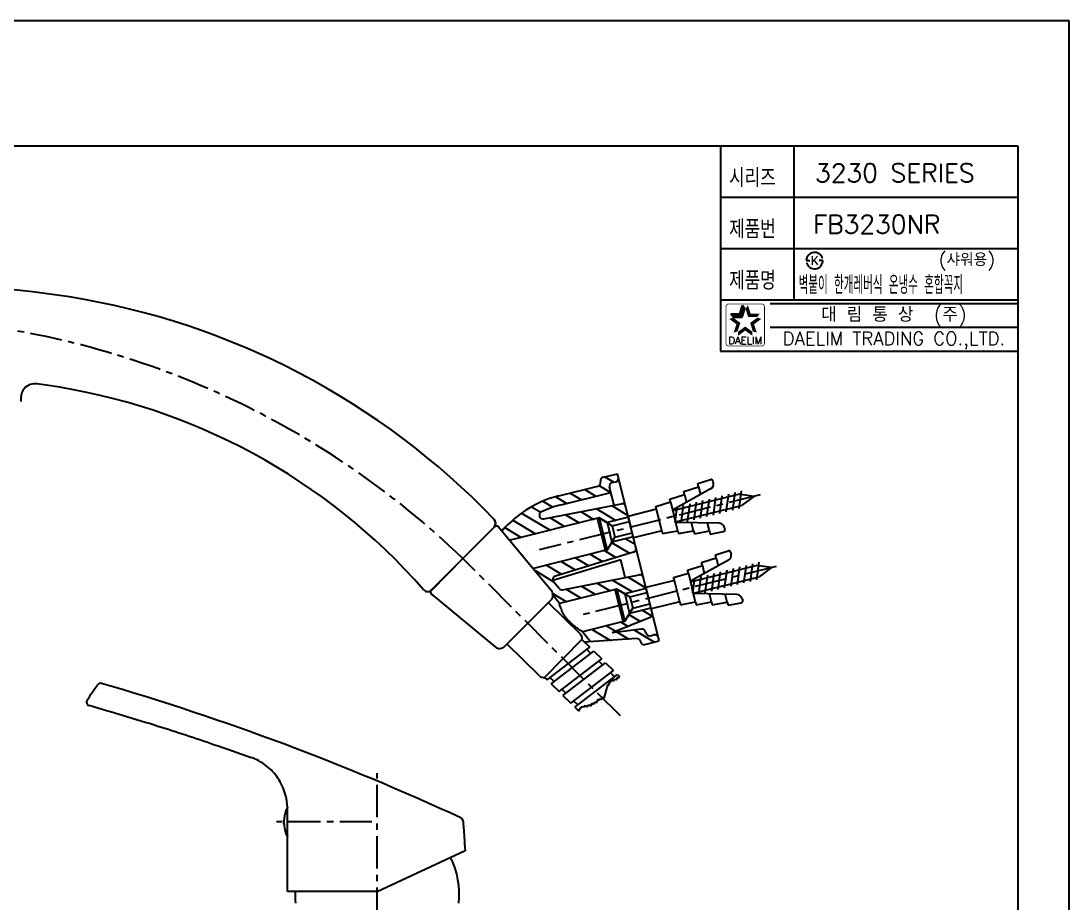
# Model space of a CAD drawing. Extents: x 2371 to 2965, y -825 to -405.
# Drawn here: x 2679.3 to 2965, y -645.4 to -405 of the extents above; entities that cross this region are included whole.
import ezdxf
from ezdxf.enums import TextEntityAlignment as Align

# ---------------------------------------------------------------- set-up
doc = ezdxf.new("R2010")
doc.units = 0
doc.header["$LTSCALE"] = 7
doc.header["$MEASUREMENT"] = 0
doc.header["$PDSIZE"] = -10
doc.linetypes.add('CENTER', pattern=[2, 1.25, -0.25, 0.25, -0.25])
doc.layers.get('0').update_dxf_attribs({"color": 2, "linetype": 'CONTINUOUS'})
for name, color, linetype in [('CL', 1, 'CENTER'), ('D', 2, 'CONTINUOUS'), ('DIM', 2, 'CONTINUOUS'), ('DWG', 7, 'CONTINUOUS'), ('HT', 3, 'CONTINUOUS')]:
    doc.layers.add(name, color=color, linetype=linetype)
doc.styles.add('GHS', font='ROMANS', dxfattribs={"bigfont": 'GHS'})
doc.styles.add('HAN', font='TXT.shx', dxfattribs={"bigfont": 'GHS.shx'})
doc.styles.add('ROMANS', font='romans')

# ---------------------------------------------------------------- blocks, each defined once
blk = doc.blocks.new('KS')
at = {"layer": 'DIM'}
for p, q in [((-2.25, 0), (-1.75, 0)), ((-1.75, 0), (-1.25, 0)), ((1.75, 0), (1.25, 0)), ((2.25, 0), (1.75, 0))]:
    blk.add_line(p, q, dxfattribs=at)
for start, end in [(15, 180), (195, 0)]:
    blk.add_arc((0, 0), 2.25, start, end, dxfattribs=at)
at = {"layer": 'DIM', "style": 'HAN'}
blk.add_text('K', height=2.39, dxfattribs=at).set_placement((0, 0), align=Align.MIDDLE)
blk = doc.blocks.new('BORDER')
for p, q in [((1, 1), (0, 1)), ((1, 0), (1, 1))]:
    blk.add_line(p, q)
blk = doc.blocks.new('양식')
at = {"color": 4}
for p, q in [((1219, 386), (1768, 386)), ((1768, 386), (1768, 11))]:
    blk.add_line(p, q, dxfattribs=at)
at = {"color": 7}
for p, q in [((1687, 386), (1687, 330)), ((1707, 386), (1707, 344)), ((1687, 372), (1768, 372)), ((1687, 358), (1768, 358)), ((1687, 344), (1768, 344)), ((1687, 330), (1768, 330))]:
    blk.add_line(p, q, dxfattribs=at)
at = {"color": 2, "linetype": 'Continuous'}
for p, q in [((1700.5, 343), (1768, 343)), ((1700.5, 336.5), (1768, 336.5))]:
    blk.add_line(p, q, dxfattribs=at)
at = {"color": 2}
for p, q in [((1689.81, 340.18), (1692.24, 340.18)), ((1690.48, 339.27), (1689.81, 340.18)), ((1692.24, 340.18), (1692.99, 342.49)), ((1692.9, 339.27), (1693.65, 341.57)), ((1693.65, 341.57), (1692.99, 342.49)), ((1690.48, 339.27), (1692.9, 339.27))]:
    blk.add_line(p, q, dxfattribs=at)
at = {"color": 2, "linetype": 'Continuous', "const_width": 0.2}
for points in [[(1688.48, 342.13, -0.414214), (1689.23, 342.88)], [(1689.23, 342.88), (1698.23, 342.88, -0.414214), (1698.98, 342.13, 0.043396)], [(1688.48, 332.13), (1688.48, 342.13, -1)], [(1698.98, 342.13), (1698.98, 332.13, -0.414214), (1698.23, 331.38)], [(1698.23, 331.38), (1689.48, 331.38, -0.414214), (1688.48, 332.13, 0.672398)]]:
    blk.add_lwpolyline(points, format="xyb", dxfattribs=at)
at = {"color": 2}
for points in [[(1689.81, 340.18), (1690.48, 339.27), (1692.24, 340.18), (1692.9, 339.27)], [(1692.24, 340.18), (1692.9, 339.27), (1692.99, 342.49), (1693.65, 341.57)], [(1694.47, 342.49), (1693.8, 341.57), (1695.22, 340.18), (1694.55, 339.27)], [(1695.22, 340.18), (1694.55, 339.27), (1697.64, 340.18), (1696.98, 339.27)], [(1691.32, 337.35), (1692.4, 337.7), (1689.36, 338.78), (1690.43, 339.13)], [(1690.57, 335.05), (1691.65, 335.4), (1691.32, 337.35), (1692.4, 337.7)], [(1698.1, 338.78), (1697.02, 339.13), (1696.14, 337.35), (1695.06, 337.7)], [(1696.14, 337.35), (1695.06, 337.7), (1696.89, 335.05), (1695.81, 335.4)], [(1693.73, 335.6), (1693.73, 336.73), (1691.77, 334.18), (1691.77, 335.31)], [(1695.69, 334.18), (1695.69, 335.31), (1693.73, 335.6), (1693.73, 336.73)]]:
    blk.add_solid(points, dxfattribs=at)
at = {"xscale": 594, "yscale": 420, "zscale": 594}
blk.add_blockref('BORDER', (1188, 0), dxfattribs=at)
at = {"layer": 'DIM', "color": 4}
blk.add_blockref('KS', (1712.63, 354.68), dxfattribs=at)
at = {"color": 7, "linetype": 'Continuous'}
for s, height, style, p in [('대 림 통 상  (주)', 4, 'GHS', (1734.26, 339.7)), ('DAELIM TRADING CO.,LTD.', 3.6, 'ROMANS', (1734.26, 332.93))]:
    blk.add_text(s, height=height, dxfattribs=dict(at, style=style)).set_placement(p, align=Align.MIDDLE)
at = {"color": 2, "linetype": 'Continuous', "style": 'ROMANS'}
blk.add_text('DAELIM', height=2, dxfattribs=at).set_placement((1693.73, 331.93), align=Align.CENTER)
at = {"layer": 'DIM', "style": 'GHS', "width": 0.8}
for s, p in [('시리즈', (1689.34, 374.73)), ('제품번', (1689.34, 360.73)), ('제품명', (1689.34, 346.73))]:
    blk.add_text(s, height=5, dxfattribs=at).set_placement(p)
blk = doc.blocks.new('S')
at = {"layer": 'DWG', "color": 2}
for p, q in [((5587.98, 3274.17), (5592.17, 3274.41)), ((5587.98, 3273.36), (5587.98, 3274.17)), ((5592.17, 3275.28), (5596.35, 3275.51)), ((5592.17, 3274.41), (5592.17, 3275.28)), ((5592.17, 3274.41), (5592.17, 3272.19)), ((5596.35, 3276.4), (5600.01, 3276.61)), ((5596.35, 3275.51), (5596.35, 3276.4)), ((5596.35, 3275.51), (5596.35, 3273.32)), ((5600.54, 3276.11), (5600.54, 3275.6)), ((5568.04, 3273.82), (5567.54, 3273.82)), ((5567.54, 3264.82), (5567.54, 3273.82)), ((5568.04, 3273.82), (5568.04, 3269.32)), ((5568.04, 3273.82), (5570.94, 3270.92)), ((5583.79, 3272.32), (5575.79, 3272.32)), ((5575.79, 3272.32), (5575.79, 3269.32)), ((5583.79, 3273.12), (5587.98, 3273.36)), ((5583.79, 3272.32), (5583.79, 3273.12)), ((5583.79, 3266.32), (5583.79, 3272.32)), ((5587.82, 3267.72), (5589.37, 3271.57)), ((5599.43, 3274.15), (5587.98, 3271.06)), ((5587.98, 3273.36), (5587.98, 3269.32)), ((5589.37, 3267.07), (5591.18, 3271.57)), ((5591.18, 3267.07), (5592.99, 3271.57)), ((5592.99, 3267.07), (5594.8, 3271.57)), ((5594.8, 3267.07), (5596.61, 3271.57)), ((5596.61, 3267.07), (5598.42, 3271.57)), ((5598.42, 3267.07), (5600.23, 3271.57)), ((5600.23, 3267.07), (5602.04, 3271.57)), ((5602.04, 3267.07), (5603.85, 3271.57)), ((5603.85, 3267.07), (5605.66, 3271.57)), ((5605.66, 3267.07), (5607.47, 3271.57)), ((5568.04, 3264.82), (5568.04, 3269.32)), ((5570.94, 3270.92), (5575.79, 3270.92)), ((5570.94, 3270.92), (5570.94, 3267.72)), ((5575.79, 3266.32), (5575.79, 3269.32)), ((5587.98, 3270.92), (5606.46, 3270.92)), ((5587.98, 3265.28), (5587.98, 3269.32)), ((5610.33, 3269.33), (5606.46, 3270.92)), ((5610.33, 3269.33), (5606.47, 3267.72)), ((5568.04, 3264.82), (5570.94, 3267.72)), ((5570.94, 3267.72), (5575.79, 3267.72)), ((5583.79, 3266.32), (5575.79, 3266.32)), ((5583.79, 3266.32), (5583.79, 3265.52)), ((5587.98, 3267.72), (5606.46, 3267.72)), ((5599.43, 3264.49), (5587.98, 3267.59)), ((5592.17, 3264.23), (5592.17, 3266.45)), ((5567.54, 3264.82), (5568.04, 3264.82)), ((5583.79, 3265.52), (5587.98, 3265.28)), ((5587.98, 3265.28), (5587.98, 3264.47)), ((5587.98, 3264.47), (5592.17, 3264.23)), ((5592.17, 3264.23), (5592.17, 3263.37)), ((5592.17, 3263.37), (5596.35, 3263.13)), ((5596.35, 3263.13), (5596.35, 3265.32)), ((5596.35, 3263.13), (5596.35, 3262.24)), ((5600.54, 3263.04), (5600.54, 3262.53)), ((5596.35, 3262.24), (5600.01, 3262.03))]:
    blk.add_line(p, q, dxfattribs=at)
for centre, radius, start, end in [((5599.04, 3275.6), 1.5, 285.1209, 0.0005), ((5600.04, 3276.11), 0.5, 0.0005, 93.2254), ((5599.04, 3263.04), 1.5, 0.0005, 74.8801), ((5600.04, 3262.53), 0.5, 266.7756, 0.0005)]:
    blk.add_arc(centre, radius, start, end, dxfattribs=at)

msp = doc.modelspace()

# ---------------------------------------------------------------- linework, layer by layer
at = {"layer": 'CL'}
for p, q in [((2880.8, -534.16), (2820.54, -549.19)), ((2842.69, -594.44), (2799.77, -551.52)), ((2885.19, -553.68), (2832.25, -566.88)), ((2776.4, -747.98), (2776.4, -610.01)), ((2774.95, -623.32), (2748.95, -623.32))]:
    msp.add_line(p, q, dxfattribs=at)
msp.add_arc((2636.76, -720.79), 235, 46.0803, 84.5019, dxfattribs=at)
at = {"layer": 'D'}
msp.add_lwpolyline([(2842.41, -583.63), (2842.28, -584.07), (2841.92, -583.96), (2841.87, -584.14), (2841.69, -584.09), (2841.54, -584.62), (2841.01, -584.46), (2840.9, -584.82), (2840.55, -584.71), (2840.49, -584.89), (2840.14, -584.79), (2840.04, -585.14), (2839.86, -585.09), (2839.7, -585.62), (2839.52, -585.57), (2839.37, -586.1), (2839.19, -586.05), (2838.15, -589.59), (2837.61, -589.44), (2837.46, -589.97), (2836.93, -589.81), (2836.82, -590.17), (2836.47, -590.06), (2836.26, -590.77), (2835.9, -590.67), (2835.85, -590.84), (2835.67, -590.79), (2835.57, -591.15), (2835.21, -591.04), (2835.16, -591.22), (2834.81, -591.11), (2834.65, -591.65), (2834.12, -591.49), (2834.07, -591.67), (2833.71, -591.56), (2833.61, -591.92), (2832.9, -591.71), (2832.79, -592.06), (2832.26, -591.91), (2832.21, -592.08), (2832.03, -592.03), (2831.98, -592.21), (2831.8, -592.16), (2831.7, -592.51), (2831.52, -592.46), (2831.36, -592.99), (2831.2, -592.94)], dxfattribs=at)
for p in [(2809.43, -542.9), (2791.19, -561.22), (2791.6, -561.52)]:
    msp.add_point(p, dxfattribs=at)
at = {"layer": 'DWG'}
for p, q in [((2686.16, -504.27), (2683.58, -503.91)), ((2679.3, -507.62), (2679.3, -508.75)), ((2838.03, -529.37), (2841.91, -528.4)), ((2853.28, -574), (2841.91, -528.4)), ((2840.45, -530.82), (2841.42, -530.58)), ((2825.94, -534.44), (2836.57, -531.79)), ((2826.54, -536.87), (2840.09, -533.49)), ((2840.96, -536.98), (2839.73, -532.03)), ((2821.8, -540.7), (2843.91, -536.4)), ((2821.17, -538.82), (2821.14, -538.83)), ((2836.93, -540.46), (2812.62, -546.52)), ((2836.93, -540.46), (2812.62, -546.52)), ((2839.05, -541.74), (2836.93, -540.46)), ((2836.93, -540.46), (2839.11, -549.19)), ((2844.87, -540.28), (2839.05, -541.74)), ((2839.05, -541.74), (2840.38, -547.07)), ((2799.77, -551.52), (2808.4, -542.85)), ((2809.43, -542.9), (2823.87, -560.17)), ((2846.2, -545.62), (2840.38, -547.07)), ((2840.38, -547.07), (2839.11, -549.19)), ((2839.11, -549.19), (2818.98, -554.21)), ((2839.11, -549.19), (2818.98, -554.21)), ((2846.26, -549.78), (2824.98, -556.29)), ((2799.77, -551.52), (2791.14, -560.19)), ((2791.27, -560.1), (2799.77, -551.52)), ((2842.82, -551.88), (2824.32, -557.54)), ((2844.03, -556.73), (2842.82, -551.88)), ((2826.95, -560.05), (2847.81, -555.99)), ((2825.98, -559.7), (2824.5, -557.87)), ((2841.77, -559.87), (2826.08, -563.78)), ((2841.77, -559.87), (2826.48, -563.68)), ((2841.77, -559.87), (2843.95, -568.6)), ((2843.89, -561.14), (2841.77, -559.87)), ((2849.71, -559.69), (2843.89, -561.14)), ((2791.19, -561.22), (2808.53, -575.58)), ((2826.08, -563.78), (2824.34, -561.64)), ((2843.89, -561.14), (2845.22, -566.48)), ((2811.22, -575.45), (2823.75, -562.87)), ((2831.78, -572.16), (2823.03, -563.54)), ((2851.04, -565.03), (2845.22, -566.48)), ((2850.8, -567.6), (2840.48, -571.77)), ((2845.22, -566.48), (2843.95, -568.6)), ((2843.95, -568.6), (2832.36, -571.49)), ((2843.95, -568.6), (2832.77, -571.39)), ((2848.49, -570.79), (2840.48, -571.77)), ((2822.04, -583.91), (2832.23, -573.59)), ((2832.23, -573.59), (2834.39, -575.72)), ((2834.56, -574.19), (2832.36, -571.49)), ((2847.11, -573.33), (2832.95, -574.3)), ((2848.15, -574.08), (2848.19, -574.24)), ((2849.4, -574.97), (2853.28, -574)), ((2849.64, -571.82), (2849.58, -571.54)), ((2850.86, -572.55), (2851.83, -572.3)), ((2820.61, -583.48), (2811.87, -574.86)), ((2822.76, -584.61), (2834.39, -575.72)), ((2823.81, -585.65), (2835.44, -576.76)), ((2834.66, -577.39), (2833.59, -576.33)), ((2835.44, -576.76), (2837.6, -578.88)), ((2825.97, -587.78), (2837.6, -578.88)), ((2827.05, -588.84), (2838.68, -579.95)), ((2837.88, -580.56), (2836.8, -579.5)), ((2838.68, -579.95), (2840.83, -582.08)), ((2829.2, -590.97), (2840.83, -582.08)), ((2841.11, -583.75), (2840.03, -582.69)), ((2822.04, -583.91), (2822.76, -584.61)), ((2824.64, -585.06), (2823.56, -584)), ((2823.81, -585.65), (2825.97, -587.78)), ((2830.26, -592.01), (2841.89, -583.11)), ((2841.89, -583.11), (2842.41, -583.63)), ((2827.85, -588.23), (2826.77, -587.17)), ((2827.05, -588.84), (2829.2, -590.97)), ((2831.08, -591.42), (2830, -590.36)), ((2830.26, -592.01), (2831.2, -592.94)), ((2751.95, -642.32), (2751.95, -623.32)), ((2800.1, -627.32), (2800.1, -627.32)), ((2800.35, -631.18), (2776.4, -642.35)), ((2776.4, -642.32), (2751.95, -642.32))]:
    msp.add_line(p, q, dxfattribs=at)
for points in [[(2680.98, -504.5), (2680.53, -504.84), (2680.14, -505.25), (2679.82, -505.71)], [(2683.58, -503.91), (2682.67, -503.89), (2681.79, -504.09), (2680.98, -504.5)], [(2679.82, -505.71), (2679.53, -506.31), (2679.36, -506.96), (2679.3, -507.62)]]:
    msp.add_lwpolyline(points, dxfattribs=at)
for centre, radius, start, end in [((2653.02, -727.09), 250, 80.9173, 93.2876), ((2660.06, -683.1), 205.45, 43.8228, 80.9173), ((2662.37, -671.04), 168.45, 41.2225, 81.8836), ((2836.33, -530.82), 1, 284, 14), ((2838.27, -530.34), 1, 104, 194), ((2840.7, -531.79), 1, 104, 194), ((2841.18, -529.61), 1, 284, 14), ((2833.19, -563.55), 30, 104.0016, 134), ((2833.19, -563.55), 27.5, 104.0016, 115.9311), ((2843.17, -537.57), 1, 14, 101), ((2821.61, -539.72), 1, 117.8326, 281.0104), ((2807.2, -541.88), 1.5, 315.2743, 43.8228), ((2808.9, -543.34), 0.7, 39.8728, 135.1292), ((2811.46, -544.23), 1, 134, 174.2577), ((2845.97, -548.82), 1, 287, 14), ((2825.27, -557.24), 1, 107, 219.1465), ((2848, -556.97), 1, 14, 101), ((2826.76, -559.06), 1, 219.1465, 281), ((2790.2, -559.04), 1.5, 221.2225, 315.2743), ((2791.63, -560.68), 0.7, 135.1292, 230.3856), ((2822.33, -561.46), 2, 315.1292, 39.8728), ((2850.42, -566.67), 1, 292, 14), ((2848.61, -571.79), 1, 14, 96.9291), ((2830.76, -573.26), 1.5, 347.6011, 47.1335), ((2847.18, -574.33), 1, 14, 93.9291), ((2849.16, -574), 1, 194, 284), ((2850.61, -571.57), 1, 194, 284), ((2852.07, -573.27), 1, 14, 104), ((2809.81, -574.04), 2, 230.3856, 315.1292), ((2700.97, -586.53), 1, 73.7623, 144.9317), ((2505.51, -1257.64), 700, 65.19061, 73.76228), ((2821.7, -582.45), 1.5, 223.6687, 283.2011), ((2698.15, -590.65), 1, 146.3706, 254.0287), ((2759.95, -623.32), 9, 153.2221, 207.266), ((2798.81, -623.15), 1, 4.1211, 65.1907), ((2776.4, -643.04), 22.38, 353.8845, 26.6078), ((2776.4, -643.04), 22.38, 178.1662, 186.1155)]:
    msp.add_arc(centre, radius, start, end, dxfattribs=at)
for points in [[(2812.35, -541.97), (2811.19, -543.09), (2810.76, -543.51)], [(2832.36, -571.49), (2832.26, -571.43), (2831.98, -571.25), (2831.56, -570.98), (2831.06, -570.63), (2830.49, -570.21), (2829.87, -569.71), (2829.23, -569.13), (2828.59, -568.48), (2827.99, -567.76), (2827.46, -567.02), (2827.03, -566.28), (2826.7, -565.59), (2826.45, -564.98), (2826.28, -564.48), (2826.16, -564.09), (2826.1, -563.86), (2826.08, -563.78)], [(2697.32, -590.09), (2700.15, -585.95)], [(2742.04, -605.85), (2731.81, -602.26), (2716.63, -597.26), (2697.88, -591.61)], [(2751.95, -623.33), (2751.35, -615.65), (2750.52, -613.45), (2749.36, -611.41), (2747.89, -609.57), (2746.15, -607.99), (2744.18, -606.7), (2742.04, -605.73)], [(2750.97, -623.93), (2750.97, -623.89), (2750.95, -623.76), (2750.94, -623.65), (2750.94, -623.54), (2750.93, -623.43), (2750.93, -623.32), (2750.93, -623.21), (2750.94, -623.1), (2750.94, -623), (2750.95, -622.88), (2750.97, -622.76), (2750.97, -622.72)], [(2799.81, -623.08), (2799.86, -623.73), (2799.95, -624.97), (2800.11, -627.45), (2800.35, -631.18)]]:
    msp.add_spline(points, degree=3, dxfattribs=at)
at = {"layer": 'HT'}
for p, q in [((2838.45, -529.26), (2840.88, -530.72)), ((2829.03, -533.67), (2832.06, -535.49)), ((2832.98, -532.69), (2836.01, -534.51)), ((2836.87, -531.66), (2839.96, -533.52)), ((2821.56, -535.9), (2824.29, -537.54)), ((2825.1, -534.67), (2828.11, -536.48)), ((2840.33, -537.1), (2844.74, -539.75)), ((2815.77, -539.13), (2823.54, -543.8)), ((2818.49, -537.41), (2821.01, -538.92)), ((2827.66, -539.56), (2831.44, -541.83)), ((2831.88, -538.74), (2835.39, -540.85)), ((2836.1, -537.92), (2841.46, -541.14)), ((2813.36, -541.04), (2819.59, -544.78)), ((2823.44, -540.38), (2827.49, -542.82)), ((2811.19, -543.09), (2815.64, -545.77)), ((2840.32, -547.17), (2845.21, -550.1)), ((2844.17, -546.13), (2846.71, -547.65)), ((2830.5, -551.34), (2834.1, -553.5)), ((2834.45, -550.36), (2837.8, -552.37)), ((2838.4, -549.37), (2841.5, -551.24)), ((2822.6, -553.31), (2826.69, -555.76)), ((2826.55, -552.32), (2830.39, -554.63)), ((2819.43, -554.76), (2824.39, -557.74)), ((2844.8, -556.58), (2849.66, -559.5)), ((2827.91, -559.86), (2831.99, -562.31)), ((2832.14, -559.04), (2835.94, -561.32)), ((2836.36, -558.22), (2839.89, -560.34)), ((2840.58, -557.4), (2845.96, -560.63)), ((2824.31, -561.05), (2828.04, -563.29)), ((2848.67, -565.62), (2851.28, -567.18)), ((2845.04, -566.79), (2848.16, -568.66)), ((2835, -570.83), (2839.97, -573.82)), ((2838.95, -569.85), (2841.48, -571.36)), ((2842.9, -568.86), (2844.82, -570.01)), ((2846.51, -571.03), (2851.99, -574.32)), ((2841.86, -571.6), (2844.99, -573.47))]:
    msp.add_line(p, q, dxfattribs=at)

# ---------------------------------------------------------------- block references
at = {"layer": 'DIM'}
msp.add_blockref('양식', (1183, -825), dxfattribs=at)
at = {"layer": 'DIM', "rotation": 14.000000000032}
for p in [(-1773.71, -5064.07), (-1768.87, -5083.47)]:
    msp.add_blockref('S', p, dxfattribs=at)

# ---------------------------------------------------------------- texts
at = {"color": 7, "style": 'GHS'}
for s, p in [('3230 SERIES', (2917.51, -446.42)), ('FB3230NR', (2912.56, -460.42))]:
    msp.add_text(s, height=5, dxfattribs=at).set_placement(p, align=Align.MIDDLE)
at = {"style": 'GHS'}
msp.add_text('(샤워용)', height=3.5, dxfattribs=at).set_placement((2929.49, -471.82))
at = {"style": 'GHS', "width": 0.5}
msp.add_text('벽붙이 한개레버식 온냉수 혼합꼭지', height=5, dxfattribs=at).set_placement((2891.29, -479.44))

doc.saveas('drawing.dxf')
